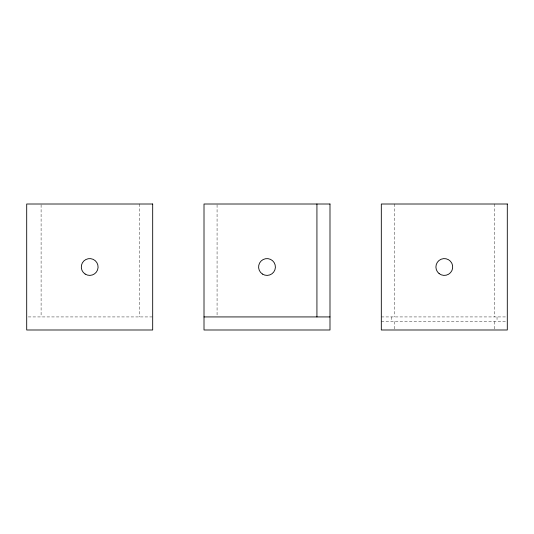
<?xml version="1.0" encoding="UTF-8"?>
<svg xmlns="http://www.w3.org/2000/svg" width="534" height="534" viewBox="0 0 534 534"><rect width="100%" height="100%" fill="white"/><g stroke="black" fill="none" stroke-linecap="round" stroke-linejoin="round"><path stroke-width="0.4" stroke-dasharray="2.67 2" d="M28.302 316.929L152.684 316.929M381.316 316.929L506.466 316.929M381.316 321.595L506.466 321.595M497.034 316.929L497.034 321.595M494.237 204.008L494.237 316.929M494.237 321.595L494.237 329.231M394.379 204.008L394.379 316.929M394.379 321.595L394.379 329.992M391.582 316.929L391.582 321.595M217.071 204.836L217.071 316.095M139.621 204.008L139.621 316.929M41.098 204.836L41.098 316.929"/><path stroke-width="0.8" d="M204.008 316.929L329.992 316.929M316.929 204.008L316.929 316.929M152.684 204.008L26.7 204.008L26.7 329.992L152.684 329.992L152.684 204.008M329.992 204.008L204.008 204.008L204.008 329.992L329.992 329.992L329.992 204.008M507.3 204.008L381.316 204.008L381.316 329.992L507.3 329.992L507.3 204.008M439.122 273.608A8.397 8.397 0 0 0 452.625 268.188A8.397 8.397 0 0 0 441.177 259.204A8.397 8.397 0 0 0 439.122 273.608M262.441 274.055A8.397 8.397 0 0 0 275.39 267.421A8.397 8.397 0 0 0 263.169 259.524A8.397 8.397 0 0 0 262.441 274.055M85.16 274.069A8.397 8.397 0 0 0 98.082 267.387A8.397 8.397 0 0 0 85.834 259.537A8.397 8.397 0 0 0 85.16 274.069"/></g></svg>
